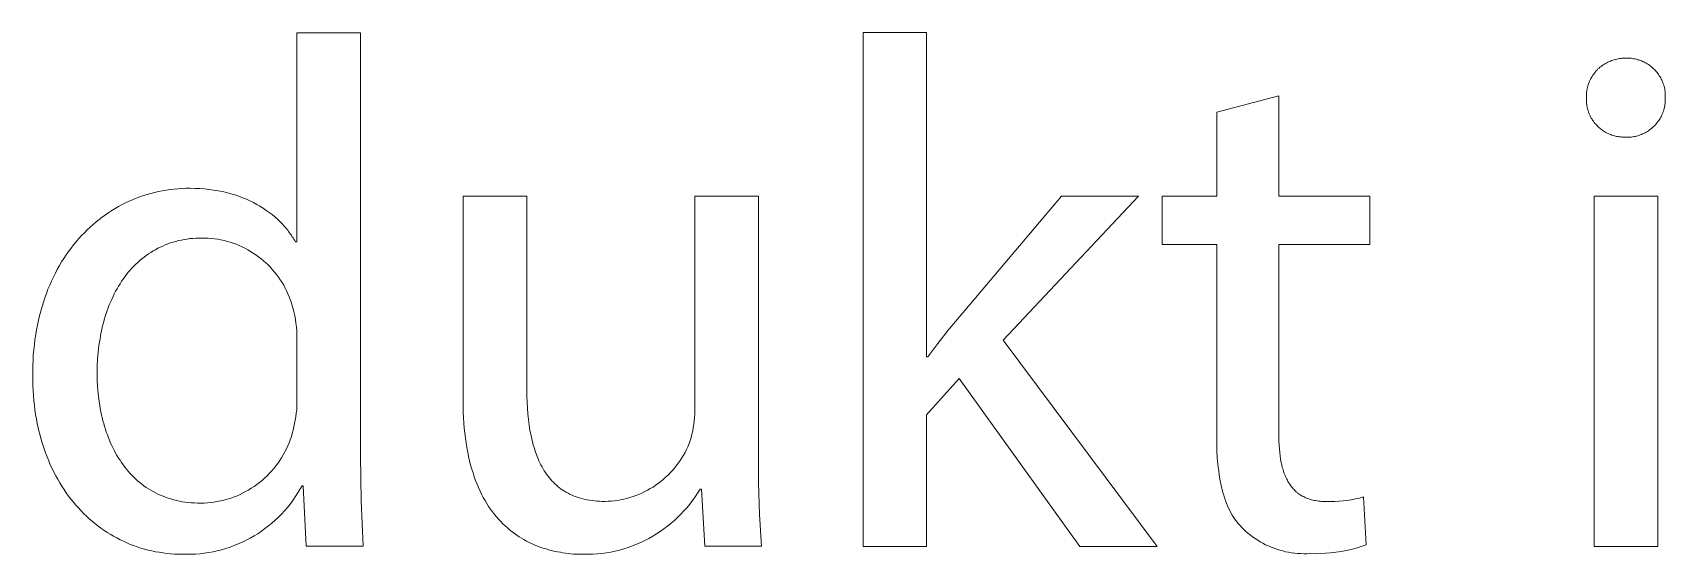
# Model space of a CAD drawing. Header units: millimetres. Extents: x 974 to 5700, y -47 to 3256.
# Drawn here: x 4259.6 to 4366.3, y 32 to 66.2 of the extents above; entities that cross this region are included whole.
import ezdxf

# ---------------------------------------------------------------- set-up
doc = ezdxf.new("R2010")
doc.units = ezdxf.units.MM
doc.header["$MEASUREMENT"] = 0
doc.layers.add('Domyślny', color=7, linetype='Continuous', true_color=0x000000)

msp = doc.modelspace()

# ---------------------------------------------------------------- linework, layer by layer
at = {"layer": 'Domyślny', "color": 18, "lineweight": 15, "true_color": 0x000000}
for p, q in [((4276.87, 52.49), (4276.87, 66.17)), ((4276.87, 66.17), (4281.02, 66.17)), ((4281.02, 66.17), (4281.02, 38.5)), ((4313.89, 32.57), (4313.89, 66.18)), ((4313.89, 66.18), (4318.02, 66.18)), ((4318.02, 66.18), (4318.02, 44.96)), ((4362.2, 64.02), (4362.27, 64.07)), ((4362.27, 64.07), (4362.35, 64.12)), ((4362.35, 64.12), (4362.42, 64.17)), ((4362.42, 64.17), (4362.5, 64.21)), ((4362.5, 64.21), (4362.58, 64.25)), ((4362.58, 64.25), (4362.66, 64.29)), ((4362.66, 64.29), (4362.74, 64.32)), ((4362.74, 64.32), (4362.82, 64.35)), ((4362.82, 64.35), (4362.9, 64.38)), ((4362.9, 64.38), (4362.99, 64.41)), ((4362.99, 64.41), (4363.07, 64.43)), ((4363.07, 64.43), (4363.16, 64.45)), ((4363.16, 64.45), (4363.24, 64.47)), ((4363.24, 64.47), (4363.33, 64.48)), ((4363.33, 64.48), (4363.42, 64.49)), ((4363.42, 64.49), (4363.5, 64.5)), ((4363.5, 64.5), (4363.59, 64.51)), ((4363.59, 64.51), (4363.68, 64.51)), ((4363.68, 64.51), (4363.77, 64.51)), ((4363.77, 64.51), (4363.85, 64.51)), ((4363.85, 64.51), (4363.94, 64.51)), ((4363.94, 64.51), (4364.02, 64.5)), ((4364.02, 64.5), (4364.11, 64.5)), ((4364.11, 64.5), (4364.19, 64.49)), ((4364.19, 64.49), (4364.28, 64.47)), ((4364.28, 64.47), (4364.36, 64.46)), ((4364.36, 64.46), (4364.45, 64.44)), ((4364.45, 64.44), (4364.53, 64.41)), ((4364.53, 64.41), (4364.61, 64.39)), ((4364.61, 64.39), (4364.69, 64.36)), ((4364.69, 64.36), (4364.77, 64.33)), ((4364.77, 64.33), (4364.85, 64.3)), ((4364.85, 64.3), (4364.93, 64.26)), ((4364.93, 64.26), (4365, 64.22)), ((4365, 64.22), (4365.08, 64.18)), ((4365.08, 64.18), (4365.15, 64.14)), ((4365.15, 64.14), (4365.23, 64.09)), ((4365.23, 64.09), (4365.3, 64.04)), ((4361.35, 62.93), (4361.38, 63.01)), ((4361.38, 63.01), (4361.42, 63.09)), ((4361.42, 63.09), (4361.46, 63.17)), ((4361.46, 63.17), (4361.5, 63.24)), ((4361.5, 63.24), (4361.55, 63.32)), ((4361.55, 63.32), (4361.6, 63.39)), ((4361.6, 63.39), (4361.65, 63.46)), ((4361.65, 63.46), (4361.7, 63.53)), ((4361.7, 63.53), (4361.75, 63.6)), ((4361.75, 63.6), (4361.81, 63.67)), ((4361.81, 63.67), (4361.87, 63.73)), ((4361.87, 63.73), (4361.93, 63.8)), ((4361.93, 63.8), (4362, 63.86)), ((4362, 63.86), (4362.06, 63.91)), ((4362.06, 63.91), (4362.13, 63.97)), ((4362.13, 63.97), (4362.2, 64.02)), ((4365.3, 64.04), (4365.36, 63.99)), ((4365.36, 63.99), (4365.43, 63.94)), ((4365.43, 63.94), (4365.5, 63.88)), ((4365.5, 63.88), (4365.56, 63.82)), ((4365.56, 63.82), (4365.62, 63.76)), ((4365.62, 63.76), (4365.68, 63.7)), ((4365.68, 63.7), (4365.74, 63.64)), ((4365.74, 63.64), (4365.79, 63.57)), ((4365.79, 63.57), (4365.84, 63.5)), ((4365.84, 63.5), (4365.89, 63.43)), ((4365.89, 63.43), (4365.94, 63.36)), ((4365.94, 63.36), (4365.99, 63.29)), ((4365.99, 63.29), (4366.03, 63.22)), ((4366.03, 63.22), (4366.07, 63.14)), ((4366.07, 63.14), (4366.11, 63.06)), ((4366.11, 63.06), (4366.14, 62.98)), ((4366.14, 62.98), (4366.17, 62.9)), ((4337, 60.97), (4341.06, 62.05)), ((4341.06, 62.05), (4341.06, 55.47)), ((4361.17, 62.16), (4361.18, 62.25)), ((4361.17, 62.07), (4361.17, 62.16)), ((4361.17, 61.98), (4361.17, 62.07)), ((4361.17, 61.9), (4361.17, 61.98)), ((4361.18, 62.25), (4361.19, 62.33)), ((4361.19, 62.33), (4361.21, 62.42)), ((4361.21, 62.42), (4361.22, 62.51)), ((4361.22, 62.51), (4361.24, 62.59)), ((4361.24, 62.59), (4361.26, 62.68)), ((4361.26, 62.68), (4361.29, 62.76)), ((4361.29, 62.76), (4361.32, 62.84)), ((4361.32, 62.84), (4361.35, 62.93)), ((4366.17, 62.9), (4366.2, 62.82)), ((4366.2, 62.82), (4366.23, 62.74)), ((4366.23, 62.74), (4366.25, 62.66)), ((4366.25, 62.66), (4366.27, 62.58)), ((4366.27, 62.58), (4366.29, 62.49)), ((4366.29, 62.49), (4366.3, 62.41)), ((4366.3, 62.41), (4366.32, 62.32)), ((4366.32, 62.32), (4366.32, 62.24)), ((4366.32, 62.24), (4366.33, 62.15)), ((4366.33, 62.15), (4366.33, 62.07)), ((4366.33, 62.07), (4366.33, 61.98)), ((4366.33, 61.98), (4366.33, 61.9)), ((4337, 55.47), (4337, 60.97)), ((4361.17, 61.81), (4361.17, 61.9)), ((4361.17, 61.73), (4361.17, 61.81)), ((4361.17, 61.64), (4361.17, 61.73)), ((4361.18, 61.56), (4361.17, 61.64)), ((4361.19, 61.47), (4361.18, 61.56)), ((4361.2, 61.39), (4361.19, 61.47)), ((4361.22, 61.31), (4361.2, 61.39)), ((4361.24, 61.22), (4361.22, 61.31)), ((4361.26, 61.14), (4361.24, 61.22)), ((4361.29, 61.06), (4361.26, 61.14)), ((4361.31, 60.98), (4361.29, 61.06)), ((4361.34, 60.9), (4361.31, 60.98)), ((4361.38, 60.82), (4361.34, 60.9)), ((4366.15, 60.88), (4366.11, 60.8)), ((4366.18, 60.96), (4366.15, 60.88)), ((4366.21, 61.04), (4366.18, 60.96)), ((4366.23, 61.13), (4366.21, 61.04)), ((4366.26, 61.21), (4366.23, 61.13)), ((4366.28, 61.29), (4366.26, 61.21)), ((4366.29, 61.38), (4366.28, 61.29)), ((4366.31, 61.47), (4366.29, 61.38)), ((4366.32, 61.55), (4366.31, 61.47)), ((4366.33, 61.64), (4366.32, 61.55)), ((4366.33, 61.9), (4366.33, 61.81)), ((4366.33, 61.81), (4366.33, 61.72)), ((4366.33, 61.72), (4366.33, 61.64)), ((4361.41, 60.74), (4361.38, 60.82)), ((4361.45, 60.67), (4361.41, 60.74)), ((4361.49, 60.59), (4361.45, 60.67)), ((4361.54, 60.52), (4361.49, 60.59)), ((4361.58, 60.45), (4361.54, 60.52)), ((4361.63, 60.38), (4361.58, 60.45)), ((4361.68, 60.31), (4361.63, 60.38)), ((4361.73, 60.24), (4361.68, 60.31)), ((4361.79, 60.18), (4361.73, 60.24)), ((4361.85, 60.12), (4361.79, 60.18)), ((4361.9, 60.06), (4361.85, 60.12)), ((4361.97, 60), (4361.9, 60.06)), ((4362.03, 59.94), (4361.97, 60)), ((4362.1, 59.89), (4362.03, 59.94)), ((4362.16, 59.84), (4362.1, 59.89)), ((4362.23, 59.79), (4362.16, 59.84)), ((4362.3, 59.74), (4362.23, 59.79)), ((4365.3, 59.81), (4365.23, 59.76)), ((4365.37, 59.86), (4365.3, 59.81)), ((4365.44, 59.92), (4365.37, 59.86)), ((4365.5, 59.97), (4365.44, 59.92)), ((4365.57, 60.03), (4365.5, 59.97)), ((4365.63, 60.09), (4365.57, 60.03)), ((4365.69, 60.15), (4365.63, 60.09)), ((4365.74, 60.22), (4365.69, 60.15)), ((4365.8, 60.29), (4365.74, 60.22)), ((4365.85, 60.36), (4365.8, 60.29)), ((4365.9, 60.43), (4365.85, 60.36)), ((4365.95, 60.5), (4365.9, 60.43)), ((4365.99, 60.57), (4365.95, 60.5)), ((4366.04, 60.65), (4365.99, 60.57)), ((4366.08, 60.72), (4366.04, 60.65)), ((4366.11, 60.8), (4366.08, 60.72)), ((4362.37, 59.69), (4362.3, 59.74)), ((4362.45, 59.65), (4362.37, 59.69)), ((4362.52, 59.61), (4362.45, 59.65)), ((4362.6, 59.57), (4362.52, 59.61)), ((4362.68, 59.54), (4362.6, 59.57)), ((4362.76, 59.51), (4362.68, 59.54)), ((4362.84, 59.48), (4362.76, 59.51)), ((4362.92, 59.45), (4362.84, 59.48)), ((4363, 59.43), (4362.92, 59.45)), ((4363.08, 59.41), (4363, 59.43)), ((4363.16, 59.39), (4363.08, 59.41)), ((4363.25, 59.38), (4363.16, 59.39)), ((4363.33, 59.37), (4363.25, 59.38)), ((4363.42, 59.36), (4363.33, 59.37)), ((4363.5, 59.35), (4363.42, 59.36)), ((4363.59, 59.35), (4363.5, 59.35)), ((4363.67, 59.35), (4363.59, 59.35)), ((4363.76, 59.34), (4363.67, 59.35)), ((4363.84, 59.34), (4363.76, 59.34)), ((4363.93, 59.34), (4363.84, 59.34)), ((4364.02, 59.35), (4363.93, 59.34)), ((4364.1, 59.35), (4364.02, 59.35)), ((4364.19, 59.36), (4364.1, 59.35)), ((4364.27, 59.38), (4364.19, 59.36)), ((4364.36, 59.39), (4364.27, 59.38)), ((4364.44, 59.41), (4364.36, 59.39)), ((4364.53, 59.43), (4364.44, 59.41)), ((4364.61, 59.46), (4364.53, 59.43)), ((4364.69, 59.49), (4364.61, 59.46)), ((4364.77, 59.52), (4364.69, 59.49)), ((4364.85, 59.55), (4364.77, 59.52)), ((4364.93, 59.59), (4364.85, 59.55)), ((4365.01, 59.63), (4364.93, 59.59)), ((4365.08, 59.67), (4365.01, 59.63)), ((4365.16, 59.71), (4365.08, 59.67)), ((4365.23, 59.76), (4365.16, 59.71)), ((4266.59, 55.43), (4266.83, 55.52)), ((4266.83, 55.52), (4267.07, 55.59)), ((4267.07, 55.59), (4267.32, 55.66)), ((4267.32, 55.66), (4267.56, 55.73)), ((4267.56, 55.73), (4267.81, 55.78)), ((4267.81, 55.78), (4268.06, 55.83)), ((4268.06, 55.83), (4268.32, 55.88)), ((4268.32, 55.88), (4268.57, 55.91)), ((4268.57, 55.91), (4268.83, 55.94)), ((4268.83, 55.94), (4269.08, 55.97)), ((4269.08, 55.97), (4269.34, 55.98)), ((4269.34, 55.98), (4269.6, 56)), ((4269.6, 56), (4269.86, 56)), ((4269.86, 56), (4270.19, 55.99)), ((4270.19, 55.99), (4270.51, 55.98)), ((4270.51, 55.98), (4270.82, 55.96)), ((4270.82, 55.96), (4271.12, 55.92)), ((4271.12, 55.92), (4271.42, 55.88)), ((4271.42, 55.88), (4271.71, 55.83)), ((4271.71, 55.83), (4272, 55.78)), ((4272, 55.78), (4272.27, 55.71)), ((4272.27, 55.71), (4272.54, 55.64)), ((4272.54, 55.64), (4272.81, 55.56)), ((4272.81, 55.56), (4273.06, 55.47)), ((4264.56, 54.41), (4264.77, 54.55)), ((4264.77, 54.55), (4264.99, 54.68)), ((4264.99, 54.68), (4265.21, 54.8)), ((4265.21, 54.8), (4265.43, 54.93)), ((4265.43, 54.93), (4265.66, 55.04)), ((4265.66, 55.04), (4265.89, 55.15)), ((4265.89, 55.15), (4266.12, 55.25)), ((4266.12, 55.25), (4266.35, 55.34)), ((4266.35, 55.34), (4266.59, 55.43)), ((4273.06, 55.47), (4273.31, 55.38)), ((4273.31, 55.38), (4273.56, 55.28)), ((4273.56, 55.28), (4273.79, 55.17)), ((4273.79, 55.17), (4274.02, 55.06)), ((4274.02, 55.06), (4274.24, 54.94)), ((4274.24, 54.94), (4274.45, 54.82)), ((4274.45, 54.82), (4274.66, 54.69)), ((4274.66, 54.69), (4274.86, 54.55)), ((4274.86, 54.55), (4275.05, 54.42)), ((4287.73, 42.07), (4287.73, 55.48)), ((4287.73, 55.48), (4291.9, 55.48)), ((4291.9, 55.48), (4291.9, 42.8)), ((4302.87, 41.43), (4302.87, 55.48)), ((4302.87, 55.48), (4307.04, 55.48)), ((4307.04, 55.48), (4307.04, 38.81)), ((4320.16, 47.57), (4326.86, 55.48)), ((4331.88, 55.48), (4323.04, 46.06)), ((4326.86, 55.48), (4331.88, 55.48)), ((4333.44, 52.31), (4333.44, 55.47)), ((4333.44, 55.47), (4337, 55.47)), ((4341.06, 55.47), (4347.02, 55.47)), ((4347.02, 55.47), (4347.02, 52.31)), ((4361.69, 55.47), (4365.84, 55.47)), ((4361.69, 32.57), (4361.69, 55.47)), ((4365.84, 55.47), (4365.84, 32.57)), ((4263.15, 53.27), (4263.34, 53.45)), ((4263.34, 53.45), (4263.54, 53.63)), ((4263.54, 53.63), (4263.73, 53.8)), ((4263.73, 53.8), (4263.93, 53.96)), ((4263.93, 53.96), (4264.14, 54.11)), ((4264.14, 54.11), (4264.35, 54.26)), ((4264.35, 54.26), (4264.56, 54.41)), ((4275.05, 54.42), (4275.24, 54.27)), ((4275.24, 54.27), (4275.42, 54.13)), ((4275.42, 54.13), (4275.59, 53.97)), ((4275.59, 53.97), (4275.75, 53.82)), ((4275.75, 53.82), (4275.9, 53.66)), ((4275.9, 53.66), (4276.05, 53.5)), ((4276.05, 53.5), (4276.12, 53.42)), ((4276.12, 53.42), (4276.19, 53.34)), ((4262.26, 52.29), (4262.43, 52.5)), ((4262.43, 52.5), (4262.61, 52.7)), ((4262.61, 52.7), (4262.78, 52.9)), ((4262.78, 52.9), (4262.97, 53.09)), ((4262.97, 53.09), (4263.15, 53.27)), ((4268.42, 52.36), (4268.26, 52.29)), ((4268.6, 52.42), (4268.42, 52.36)), ((4268.77, 52.47), (4268.6, 52.42)), ((4268.94, 52.52), (4268.77, 52.47)), ((4269.12, 52.57), (4268.94, 52.52)), ((4269.31, 52.61), (4269.12, 52.57)), ((4269.49, 52.64), (4269.31, 52.61)), ((4269.68, 52.67), (4269.49, 52.64)), ((4269.87, 52.7), (4269.68, 52.67)), ((4270.06, 52.72), (4269.87, 52.7)), ((4270.25, 52.73), (4270.06, 52.72)), ((4270.45, 52.74), (4270.25, 52.73)), ((4270.65, 52.74), (4270.45, 52.74)), ((4270.86, 52.74), (4270.65, 52.74)), ((4271.07, 52.73), (4270.86, 52.74)), ((4271.28, 52.71), (4271.07, 52.73)), ((4271.48, 52.69), (4271.28, 52.71)), ((4271.69, 52.66), (4271.48, 52.69)), ((4271.9, 52.62), (4271.69, 52.66)), ((4272.1, 52.57), (4271.9, 52.62)), ((4272.3, 52.52), (4272.1, 52.57)), ((4272.5, 52.46), (4272.3, 52.52)), ((4272.7, 52.4), (4272.5, 52.46)), ((4272.9, 52.33), (4272.7, 52.4)), ((4273.09, 52.25), (4272.9, 52.33)), ((4276.19, 53.34), (4276.26, 53.26)), ((4276.26, 53.26), (4276.32, 53.17)), ((4276.32, 53.17), (4276.39, 53.09)), ((4276.39, 53.09), (4276.45, 53)), ((4276.45, 53), (4276.51, 52.92)), ((4276.51, 52.92), (4276.56, 52.83)), ((4276.56, 52.83), (4276.62, 52.75)), ((4276.62, 52.75), (4276.67, 52.66)), ((4276.67, 52.66), (4276.72, 52.58)), ((4276.72, 52.58), (4276.77, 52.49)), ((4276.77, 52.49), (4276.87, 52.49)), ((4337, 52.31), (4333.44, 52.31)), ((4337, 39.81), (4337, 52.31)), ((4347.02, 52.31), (4341.06, 52.31)), ((4341.06, 52.31), (4341.06, 39.96)), ((4261.48, 51.18), (4261.63, 51.41)), ((4261.63, 51.41), (4261.78, 51.64)), ((4261.78, 51.64), (4261.94, 51.86)), ((4261.94, 51.86), (4262.1, 52.08)), ((4262.1, 52.08), (4262.26, 52.29)), ((4266.6, 51.27), (4266.46, 51.15)), ((4266.73, 51.39), (4266.6, 51.27)), ((4266.87, 51.5), (4266.73, 51.39)), ((4267.01, 51.6), (4266.87, 51.5)), ((4267.16, 51.71), (4267.01, 51.6)), ((4267.31, 51.8), (4267.16, 51.71)), ((4267.46, 51.9), (4267.31, 51.8)), ((4267.61, 51.98), (4267.46, 51.9)), ((4267.77, 52.07), (4267.61, 51.98)), ((4267.93, 52.15), (4267.77, 52.07)), ((4268.09, 52.22), (4267.93, 52.15)), ((4268.26, 52.29), (4268.09, 52.22)), ((4273.28, 52.16), (4273.09, 52.25)), ((4273.47, 52.07), (4273.28, 52.16)), ((4273.65, 51.97), (4273.47, 52.07)), ((4273.83, 51.87), (4273.65, 51.97)), ((4274.01, 51.76), (4273.83, 51.87)), ((4274.18, 51.64), (4274.01, 51.76)), ((4274.35, 51.52), (4274.18, 51.64)), ((4274.52, 51.39), (4274.35, 51.52)), ((4274.68, 51.26), (4274.52, 51.39)), ((4274.83, 51.12), (4274.68, 51.26)), ((4260.82, 49.93), (4260.94, 50.19)), ((4260.94, 50.19), (4261.07, 50.44)), ((4261.07, 50.44), (4261.2, 50.69)), ((4261.2, 50.69), (4261.34, 50.94)), ((4261.34, 50.94), (4261.48, 51.18)), ((4265.62, 50.21), (4265.51, 50.06)), ((4265.73, 50.36), (4265.62, 50.21)), ((4265.84, 50.5), (4265.73, 50.36)), ((4265.96, 50.64), (4265.84, 50.5)), ((4266.08, 50.77), (4265.96, 50.64)), ((4266.21, 50.9), (4266.08, 50.77)), ((4266.33, 51.03), (4266.21, 50.9)), ((4266.46, 51.15), (4266.33, 51.03)), ((4274.98, 50.98), (4274.83, 51.12)), ((4275.13, 50.83), (4274.98, 50.98)), ((4275.27, 50.67), (4275.13, 50.83)), ((4275.4, 50.51), (4275.27, 50.67)), ((4275.53, 50.35), (4275.4, 50.51)), ((4275.66, 50.18), (4275.53, 50.35)), ((4275.78, 50.01), (4275.66, 50.18)), ((4260.38, 48.83), (4260.49, 49.11)), ((4260.49, 49.11), (4260.59, 49.39)), ((4260.59, 49.39), (4260.7, 49.66)), ((4260.7, 49.66), (4260.82, 49.93)), ((4265.01, 49.26), (4264.92, 49.08)), ((4265.11, 49.42), (4265.01, 49.26)), ((4265.2, 49.59), (4265.11, 49.42)), ((4265.3, 49.75), (4265.2, 49.59)), ((4265.4, 49.91), (4265.3, 49.75)), ((4265.51, 50.06), (4265.4, 49.91)), ((4275.89, 49.84), (4275.78, 50.01)), ((4276, 49.66), (4275.89, 49.84)), ((4276.1, 49.47), (4276, 49.66)), ((4276.19, 49.29), (4276.1, 49.47)), ((4276.28, 49.1), (4276.19, 49.29)), ((4260.12, 47.96), (4260.2, 48.26)), ((4260.2, 48.26), (4260.29, 48.55)), ((4260.29, 48.55), (4260.38, 48.83)), ((4264.53, 48.18), (4264.46, 47.99)), ((4264.6, 48.37), (4264.53, 48.18)), ((4264.68, 48.55), (4264.6, 48.37)), ((4264.76, 48.73), (4264.68, 48.55)), ((4264.84, 48.91), (4264.76, 48.73)), ((4264.92, 49.08), (4264.84, 48.91)), ((4276.36, 48.9), (4276.28, 49.1)), ((4276.43, 48.71), (4276.36, 48.9)), ((4276.5, 48.51), (4276.43, 48.71)), ((4276.56, 48.31), (4276.5, 48.51)), ((4276.62, 48.11), (4276.56, 48.31)), ((4276.66, 47.91), (4276.62, 48.11)), ((4259.84, 46.74), (4259.9, 47.05)), ((4259.9, 47.05), (4259.97, 47.36)), ((4259.97, 47.36), (4260.04, 47.66)), ((4260.04, 47.66), (4260.12, 47.96)), ((4264.16, 47), (4264.11, 46.79)), ((4264.21, 47.2), (4264.16, 47)), ((4264.27, 47.4), (4264.21, 47.2)), ((4264.33, 47.6), (4264.27, 47.4)), ((4264.39, 47.8), (4264.33, 47.6)), ((4264.46, 47.99), (4264.39, 47.8)), ((4276.72, 47.66), (4276.66, 47.91)), ((4276.77, 47.42), (4276.72, 47.66)), ((4276.8, 47.17), (4276.77, 47.42)), ((4276.83, 46.92), (4276.8, 47.17)), ((4319.45, 46.72), (4320.16, 47.57)), ((4259.7, 45.77), (4259.74, 46.09)), ((4259.74, 46.09), (4259.79, 46.42)), ((4259.79, 46.42), (4259.84, 46.74)), ((4263.95, 45.93), (4263.92, 45.71)), ((4263.99, 46.15), (4263.95, 45.93)), ((4264.03, 46.37), (4263.99, 46.15)), ((4264.07, 46.58), (4264.03, 46.37)), ((4264.11, 46.79), (4264.07, 46.58)), ((4276.85, 46.66), (4276.83, 46.92)), ((4276.87, 46.41), (4276.85, 46.66)), ((4276.87, 46.16), (4276.87, 46.41)), ((4276.87, 42.18), (4276.87, 46.16)), ((4318.77, 45.85), (4319.45, 46.72)), ((4323.04, 46.06), (4333.11, 32.57)), ((4259.61, 44.76), (4259.63, 45.1)), ((4259.63, 45.1), (4259.66, 45.43)), ((4259.66, 45.43), (4259.7, 45.77)), ((4263.87, 45.27), (4263.83, 44.81)), ((4263.92, 45.71), (4263.87, 45.27)), ((4318.02, 44.96), (4318.11, 44.96)), ((4318.11, 44.96), (4318.77, 45.85)), ((4259.59, 44.06), (4259.6, 44.41)), ((4259.59, 43.71), (4259.59, 44.06)), ((4259.6, 44.41), (4259.61, 44.76)), ((4263.83, 44.81), (4263.81, 44.35)), ((4263.81, 44.35), (4263.81, 43.88)), ((4263.81, 43.88), (4263.81, 43.45)), ((4259.59, 43.38), (4259.59, 43.71)), ((4259.6, 43.06), (4259.59, 43.38)), ((4259.61, 42.74), (4259.6, 43.06)), ((4259.64, 42.43), (4259.61, 42.74)), ((4263.81, 43.45), (4263.83, 43.02)), ((4263.83, 43.02), (4263.86, 42.6)), ((4291.9, 42.8), (4291.9, 42.39)), ((4320.16, 43.55), (4318.02, 41.18)), ((4328.06, 32.57), (4320.16, 43.55)), ((4259.66, 42.11), (4259.64, 42.43)), ((4259.7, 41.81), (4259.66, 42.11)), ((4259.74, 41.5), (4259.7, 41.81)), ((4263.86, 42.6), (4263.91, 42.19)), ((4263.91, 42.19), (4263.97, 41.78)), ((4263.97, 41.78), (4264.01, 41.58)), ((4276.85, 41.5), (4276.86, 41.73)), ((4276.86, 41.73), (4276.87, 41.95)), ((4276.87, 41.95), (4276.87, 42.18)), ((4287.74, 41.34), (4287.73, 42.07)), ((4291.9, 42.39), (4291.92, 42)), ((4291.92, 42), (4291.94, 41.61)), ((4259.78, 41.2), (4259.74, 41.5)), ((4259.83, 40.91), (4259.78, 41.2)), ((4259.89, 40.61), (4259.83, 40.91)), ((4259.95, 40.33), (4259.89, 40.61)), ((4264.01, 41.58), (4264.04, 41.38)), ((4264.04, 41.38), (4264.09, 41.18)), ((4264.09, 41.18), (4264.13, 40.99)), ((4264.13, 40.99), (4264.18, 40.79)), ((4264.18, 40.79), (4264.23, 40.6)), ((4264.23, 40.6), (4264.28, 40.41)), ((4276.66, 40.38), (4276.71, 40.61)), ((4276.71, 40.61), (4276.76, 40.83)), ((4276.76, 40.83), (4276.79, 41.05)), ((4276.79, 41.05), (4276.82, 41.28)), ((4276.82, 41.28), (4276.85, 41.5)), ((4287.76, 40.98), (4287.74, 41.34)), ((4287.78, 40.64), (4287.76, 40.98)), ((4287.81, 40.3), (4287.78, 40.64)), ((4291.94, 41.61), (4291.96, 41.24)), ((4291.96, 41.24), (4292, 40.87)), ((4292, 40.87), (4292.05, 40.51)), ((4302.81, 40.56), (4302.84, 40.77)), ((4302.84, 40.77), (4302.86, 40.99)), ((4302.86, 40.99), (4302.87, 41.21)), ((4302.87, 41.21), (4302.87, 41.43)), ((4318.02, 41.18), (4318.02, 32.57)), ((4260.02, 40.04), (4259.95, 40.33)), ((4260.09, 39.76), (4260.02, 40.04)), ((4260.17, 39.48), (4260.09, 39.76)), ((4264.28, 40.41), (4264.34, 40.23)), ((4264.34, 40.23), (4264.4, 40.04)), ((4264.4, 40.04), (4264.47, 39.86)), ((4264.47, 39.86), (4264.54, 39.68)), ((4264.54, 39.68), (4264.61, 39.51)), ((4264.61, 39.51), (4264.68, 39.33)), ((4276.35, 39.34), (4276.43, 39.54)), ((4276.43, 39.54), (4276.5, 39.75)), ((4276.5, 39.75), (4276.56, 39.96)), ((4276.56, 39.96), (4276.62, 40.17)), ((4276.62, 40.17), (4276.66, 40.38)), ((4287.84, 39.97), (4287.81, 40.3)), ((4287.88, 39.65), (4287.84, 39.97)), ((4287.92, 39.34), (4287.88, 39.65)), ((4292.05, 40.51), (4292.1, 40.16)), ((4292.1, 40.16), (4292.17, 39.82)), ((4292.17, 39.82), (4292.24, 39.5)), ((4292.24, 39.5), (4292.28, 39.34)), ((4302.58, 39.49), (4302.64, 39.7)), ((4302.64, 39.7), (4302.69, 39.91)), ((4302.69, 39.91), (4302.74, 40.13)), ((4302.74, 40.13), (4302.78, 40.34)), ((4302.78, 40.34), (4302.81, 40.56)), ((4337, 39.32), (4337, 39.81)), ((4341.06, 39.96), (4341.06, 39.69)), ((4341.06, 39.69), (4341.07, 39.44)), ((4260.25, 39.21), (4260.17, 39.48)), ((4260.34, 38.94), (4260.25, 39.21)), ((4260.43, 38.68), (4260.34, 38.94)), ((4260.53, 38.42), (4260.43, 38.68)), ((4264.68, 39.33), (4264.76, 39.16)), ((4264.76, 39.16), (4264.84, 38.99)), ((4264.84, 38.99), (4264.93, 38.83)), ((4264.93, 38.83), (4265.01, 38.67)), ((4265.01, 38.67), (4265.1, 38.51)), ((4265.1, 38.51), (4265.2, 38.35)), ((4275.86, 38.37), (4275.97, 38.55)), ((4275.97, 38.55), (4276.08, 38.75)), ((4276.08, 38.75), (4276.18, 38.94)), ((4276.18, 38.94), (4276.27, 39.14)), ((4276.27, 39.14), (4276.35, 39.34)), ((4281.02, 38.5), (4281.06, 35.54)), ((4287.97, 39.03), (4287.92, 39.34)), ((4288.03, 38.74), (4287.97, 39.03)), ((4288.09, 38.45), (4288.03, 38.74)), ((4288.15, 38.17), (4288.09, 38.45)), ((4292.28, 39.34), (4292.32, 39.18)), ((4292.32, 39.18), (4292.37, 39.03)), ((4292.37, 39.03), (4292.41, 38.88)), ((4292.41, 38.88), (4292.47, 38.73)), ((4292.47, 38.73), (4292.52, 38.58)), ((4292.52, 38.58), (4292.57, 38.44)), ((4292.57, 38.44), (4292.63, 38.3)), ((4302.04, 38.36), (4302.14, 38.54)), ((4302.14, 38.54), (4302.24, 38.72)), ((4302.24, 38.72), (4302.34, 38.91)), ((4302.34, 38.91), (4302.43, 39.09)), ((4302.43, 39.09), (4302.51, 39.29)), ((4302.51, 39.29), (4302.58, 39.49)), ((4307.04, 38.81), (4307.05, 36.74)), ((4337.02, 38.83), (4337, 39.32)), ((4337.04, 38.37), (4337.02, 38.83)), ((4341.07, 39.44), (4341.08, 39.19)), ((4341.08, 39.19), (4341.1, 38.95)), ((4341.1, 38.95), (4341.12, 38.72)), ((4341.12, 38.72), (4341.15, 38.49)), ((4341.15, 38.49), (4341.18, 38.27)), ((4260.64, 38.17), (4260.53, 38.42)), ((4260.74, 37.91), (4260.64, 38.17)), ((4260.86, 37.67), (4260.74, 37.91)), ((4260.98, 37.43), (4260.86, 37.67)), ((4261.1, 37.19), (4260.98, 37.43)), ((4265.2, 38.35), (4265.3, 38.2)), ((4265.3, 38.2), (4265.4, 38.05)), ((4265.4, 38.05), (4265.5, 37.9)), ((4265.5, 37.9), (4265.61, 37.76)), ((4265.61, 37.76), (4265.72, 37.62)), ((4265.72, 37.62), (4265.83, 37.48)), ((4265.83, 37.48), (4265.95, 37.35)), ((4275.06, 37.33), (4275.21, 37.49)), ((4275.21, 37.49), (4275.35, 37.66)), ((4275.35, 37.66), (4275.49, 37.83)), ((4275.49, 37.83), (4275.62, 38)), ((4275.62, 38), (4275.74, 38.18)), ((4275.74, 38.18), (4275.86, 38.37)), ((4288.22, 37.89), (4288.15, 38.17)), ((4288.3, 37.63), (4288.22, 37.89)), ((4288.38, 37.37), (4288.3, 37.63)), ((4288.46, 37.12), (4288.38, 37.37)), ((4292.63, 38.3), (4292.69, 38.16)), ((4292.69, 38.16), (4292.75, 38.03)), ((4292.75, 38.03), (4292.82, 37.9)), ((4292.82, 37.9), (4292.89, 37.77)), ((4292.89, 37.77), (4292.96, 37.64)), ((4292.96, 37.64), (4293.03, 37.52)), ((4293.03, 37.52), (4293.11, 37.41)), ((4293.11, 37.41), (4293.19, 37.29)), ((4301.13, 37.23), (4301.27, 37.38)), ((4301.27, 37.38), (4301.41, 37.53)), ((4301.41, 37.53), (4301.55, 37.69)), ((4301.55, 37.69), (4301.68, 37.85)), ((4301.68, 37.85), (4301.8, 38.01)), ((4301.8, 38.01), (4301.92, 38.19)), ((4301.92, 38.19), (4302.04, 38.36)), ((4337.08, 37.92), (4337.04, 38.37)), ((4337.13, 37.48), (4337.08, 37.92)), ((4337.16, 37.27), (4337.13, 37.48)), ((4341.18, 38.27), (4341.22, 38.06)), ((4341.22, 38.06), (4341.24, 37.96)), ((4341.24, 37.96), (4341.26, 37.86)), ((4341.26, 37.86), (4341.29, 37.76)), ((4341.29, 37.76), (4341.32, 37.67)), ((4341.32, 37.67), (4341.34, 37.57)), ((4341.34, 37.57), (4341.37, 37.48)), ((4341.37, 37.48), (4341.4, 37.39)), ((4341.4, 37.39), (4341.43, 37.3)), ((4261.23, 36.96), (4261.1, 37.19)), ((4261.36, 36.73), (4261.23, 36.96)), ((4261.5, 36.51), (4261.36, 36.73)), ((4261.64, 36.29), (4261.5, 36.51)), ((4265.95, 37.35), (4266.07, 37.22)), ((4266.07, 37.22), (4266.2, 37.1)), ((4266.2, 37.1), (4266.32, 36.98)), ((4266.32, 36.98), (4266.45, 36.86)), ((4266.45, 36.86), (4266.59, 36.75)), ((4266.59, 36.75), (4266.72, 36.64)), ((4266.72, 36.64), (4266.86, 36.53)), ((4266.86, 36.53), (4267.01, 36.43)), ((4267.01, 36.43), (4267.16, 36.33)), ((4267.16, 36.33), (4267.31, 36.24)), ((4273.7, 36.25), (4273.88, 36.37)), ((4273.88, 36.37), (4274.06, 36.49)), ((4274.06, 36.49), (4274.24, 36.61)), ((4274.24, 36.61), (4274.42, 36.74)), ((4274.42, 36.74), (4274.59, 36.88)), ((4274.59, 36.88), (4274.75, 37.03)), ((4274.75, 37.03), (4274.91, 37.18)), ((4274.91, 37.18), (4275.06, 37.33)), ((4277.2, 36.54), (4277.06, 36.29)), ((4277.28, 36.54), (4277.2, 36.54)), ((4277.48, 32.58), (4277.28, 36.54)), ((4288.55, 36.88), (4288.46, 37.12)), ((4288.64, 36.64), (4288.55, 36.88)), ((4288.74, 36.41), (4288.64, 36.64)), ((4288.84, 36.19), (4288.74, 36.41)), ((4293.19, 37.29), (4293.27, 37.18)), ((4293.27, 37.18), (4293.36, 37.07)), ((4293.36, 37.07), (4293.44, 36.96)), ((4293.44, 36.96), (4293.54, 36.86)), ((4293.54, 36.86), (4293.63, 36.76)), ((4293.63, 36.76), (4293.73, 36.67)), ((4293.73, 36.67), (4293.83, 36.58)), ((4293.83, 36.58), (4293.93, 36.49)), ((4293.93, 36.49), (4294.03, 36.4)), ((4294.03, 36.4), (4294.14, 36.32)), ((4294.14, 36.32), (4294.26, 36.25)), ((4299.79, 36.24), (4299.97, 36.35)), ((4299.97, 36.35), (4300.15, 36.45)), ((4300.15, 36.45), (4300.32, 36.57)), ((4300.32, 36.57), (4300.49, 36.69)), ((4300.49, 36.69), (4300.66, 36.82)), ((4300.66, 36.82), (4300.82, 36.95)), ((4300.82, 36.95), (4300.97, 37.09)), ((4300.97, 37.09), (4301.13, 37.23)), ((4303.22, 36.31), (4303.06, 36.06)), ((4303.31, 36.31), (4303.22, 36.31)), ((4303.53, 32.58), (4303.31, 36.31)), ((4307.05, 36.74), (4307.11, 34.66)), ((4337.19, 37.07), (4337.16, 37.27)), ((4337.23, 36.86), (4337.19, 37.07)), ((4337.27, 36.67), (4337.23, 36.86)), ((4337.31, 36.47), (4337.27, 36.67)), ((4337.36, 36.28), (4337.31, 36.47)), ((4341.43, 37.3), (4341.47, 37.21)), ((4341.47, 37.21), (4341.5, 37.13)), ((4341.5, 37.13), (4341.54, 37.05)), ((4341.54, 37.05), (4341.58, 36.97)), ((4341.58, 36.97), (4341.62, 36.89)), ((4341.62, 36.89), (4341.66, 36.81)), ((4341.66, 36.81), (4341.7, 36.74)), ((4341.7, 36.74), (4341.75, 36.67)), ((4341.75, 36.67), (4341.8, 36.6)), ((4341.8, 36.6), (4341.84, 36.53)), ((4341.84, 36.53), (4341.89, 36.46)), ((4341.89, 36.46), (4341.95, 36.4)), ((4341.95, 36.4), (4342, 36.34)), ((4342, 36.34), (4342.06, 36.28)), ((4261.78, 36.07), (4261.64, 36.29)), ((4261.93, 35.86), (4261.78, 36.07)), ((4262.09, 35.66), (4261.93, 35.86)), ((4262.25, 35.46), (4262.09, 35.66)), ((4262.41, 35.27), (4262.25, 35.46)), ((4262.58, 35.08), (4262.41, 35.27)), ((4267.31, 36.24), (4267.46, 36.15)), ((4267.46, 36.15), (4267.62, 36.07)), ((4267.62, 36.07), (4267.78, 35.99)), ((4267.78, 35.99), (4267.94, 35.92)), ((4267.94, 35.92), (4268.11, 35.85)), ((4268.11, 35.85), (4268.28, 35.78)), ((4268.28, 35.78), (4268.45, 35.72)), ((4268.45, 35.72), (4268.63, 35.67)), ((4268.63, 35.67), (4268.81, 35.62)), ((4268.81, 35.62), (4268.99, 35.57)), ((4268.99, 35.57), (4269.18, 35.53)), ((4269.18, 35.53), (4269.37, 35.49)), ((4269.37, 35.49), (4269.56, 35.46)), ((4269.56, 35.46), (4269.76, 35.44)), ((4269.76, 35.44), (4269.95, 35.42)), ((4269.95, 35.42), (4270.16, 35.41)), ((4270.16, 35.41), (4270.36, 35.4)), ((4270.36, 35.4), (4270.57, 35.4)), ((4270.57, 35.4), (4270.79, 35.4)), ((4270.79, 35.4), (4271.01, 35.41)), ((4271.01, 35.41), (4271.23, 35.43)), ((4271.23, 35.43), (4271.44, 35.46)), ((4271.44, 35.46), (4271.66, 35.5)), ((4271.66, 35.5), (4271.87, 35.54)), ((4271.87, 35.54), (4272.09, 35.59)), ((4272.09, 35.59), (4272.3, 35.65)), ((4272.3, 35.65), (4272.5, 35.71)), ((4272.5, 35.71), (4272.71, 35.79)), ((4272.71, 35.79), (4272.91, 35.86)), ((4272.91, 35.86), (4273.11, 35.95)), ((4273.11, 35.95), (4273.31, 36.04)), ((4273.31, 36.04), (4273.51, 36.15)), ((4273.51, 36.15), (4273.7, 36.25)), ((4276.42, 35.34), (4276.24, 35.11)), ((4276.59, 35.57), (4276.42, 35.34)), ((4276.75, 35.8), (4276.59, 35.57)), ((4276.91, 36.05), (4276.75, 35.8)), ((4277.06, 36.29), (4276.91, 36.05)), ((4281.06, 35.54), (4281.2, 32.58)), ((4288.94, 35.98), (4288.84, 36.19)), ((4289.05, 35.77), (4288.94, 35.98)), ((4289.17, 35.57), (4289.05, 35.77)), ((4289.28, 35.37), (4289.17, 35.57)), ((4289.4, 35.18), (4289.28, 35.37)), ((4294.26, 36.25), (4294.37, 36.17)), ((4294.37, 36.17), (4294.49, 36.1)), ((4294.49, 36.1), (4294.61, 36.04)), ((4294.61, 36.04), (4294.73, 35.97)), ((4294.73, 35.97), (4294.86, 35.92)), ((4294.86, 35.92), (4294.99, 35.86)), ((4294.99, 35.86), (4295.13, 35.81)), ((4295.13, 35.81), (4295.26, 35.76)), ((4295.26, 35.76), (4295.4, 35.72)), ((4295.4, 35.72), (4295.55, 35.68)), ((4295.55, 35.68), (4295.7, 35.64)), ((4295.7, 35.64), (4295.85, 35.61)), ((4295.85, 35.61), (4296, 35.59)), ((4296, 35.59), (4296.16, 35.56)), ((4296.16, 35.56), (4296.32, 35.54)), ((4296.32, 35.54), (4296.48, 35.53)), ((4296.48, 35.53), (4296.65, 35.52)), ((4296.65, 35.52), (4296.82, 35.51)), ((4296.82, 35.51), (4297, 35.51)), ((4297, 35.51), (4297.21, 35.52)), ((4297.21, 35.52), (4297.42, 35.53)), ((4297.42, 35.53), (4297.62, 35.55)), ((4297.62, 35.55), (4297.83, 35.58)), ((4297.83, 35.58), (4298.03, 35.62)), ((4298.03, 35.62), (4298.24, 35.66)), ((4298.24, 35.66), (4298.44, 35.71)), ((4298.44, 35.71), (4298.64, 35.76)), ((4298.64, 35.76), (4298.84, 35.83)), ((4298.84, 35.83), (4299.03, 35.9)), ((4299.03, 35.9), (4299.23, 35.97)), ((4299.23, 35.97), (4299.42, 36.06)), ((4299.42, 36.06), (4299.61, 36.15)), ((4299.61, 36.15), (4299.79, 36.24)), ((4302.55, 35.34), (4302.37, 35.11)), ((4302.73, 35.58), (4302.55, 35.34)), ((4302.9, 35.82), (4302.73, 35.58)), ((4303.06, 36.06), (4302.9, 35.82)), ((4337.41, 36.1), (4337.36, 36.28)), ((4337.46, 35.92), (4337.41, 36.1)), ((4337.52, 35.74), (4337.46, 35.92)), ((4337.58, 35.57), (4337.52, 35.74)), ((4337.64, 35.4), (4337.58, 35.57)), ((4337.71, 35.23), (4337.64, 35.4)), ((4337.78, 35.07), (4337.71, 35.23)), ((4342.06, 36.28), (4342.11, 36.22)), ((4342.11, 36.22), (4342.17, 36.16)), ((4342.17, 36.16), (4342.2, 36.14)), ((4342.2, 36.14), (4342.23, 36.11)), ((4342.23, 36.11), (4342.26, 36.08)), ((4342.26, 36.08), (4342.3, 36.06)), ((4342.3, 36.06), (4342.33, 36.03)), ((4342.33, 36.03), (4342.36, 36.01)), ((4342.36, 36.01), (4342.39, 35.99)), ((4342.39, 35.99), (4342.43, 35.96)), ((4342.43, 35.96), (4342.46, 35.94)), ((4342.46, 35.94), (4342.5, 35.92)), ((4342.5, 35.92), (4342.53, 35.9)), ((4342.53, 35.9), (4342.57, 35.88)), ((4342.57, 35.88), (4342.64, 35.84)), ((4342.64, 35.84), (4342.71, 35.8)), ((4342.71, 35.8), (4342.79, 35.76)), ((4342.79, 35.76), (4342.87, 35.73)), ((4342.87, 35.73), (4342.95, 35.7)), ((4342.95, 35.7), (4343.03, 35.67)), ((4343.03, 35.67), (4343.11, 35.64)), ((4343.11, 35.64), (4343.2, 35.62)), ((4343.2, 35.62), (4343.29, 35.6)), ((4343.29, 35.6), (4343.38, 35.58)), ((4343.38, 35.58), (4343.47, 35.56)), ((4343.47, 35.56), (4343.56, 35.54)), ((4343.56, 35.54), (4343.66, 35.53)), ((4343.66, 35.53), (4343.76, 35.52)), ((4343.76, 35.52), (4343.86, 35.51)), ((4343.86, 35.51), (4343.96, 35.51)), ((4343.96, 35.51), (4344.07, 35.5)), ((4344.07, 35.5), (4344.17, 35.5)), ((4344.17, 35.5), (4344.45, 35.5)), ((4344.45, 35.5), (4344.72, 35.51)), ((4344.72, 35.51), (4344.99, 35.52)), ((4344.99, 35.52), (4345.26, 35.55)), ((4345.26, 35.55), (4345.53, 35.58)), ((4345.53, 35.58), (4345.8, 35.62)), ((4345.8, 35.62), (4346.07, 35.67)), ((4346.07, 35.67), (4346.33, 35.73)), ((4346.33, 35.73), (4346.6, 35.8)), ((4346.6, 35.8), (4346.77, 32.67)), ((4262.75, 34.9), (4262.58, 35.08)), ((4262.92, 34.72), (4262.75, 34.9)), ((4263.1, 34.54), (4262.92, 34.72)), ((4263.28, 34.38), (4263.1, 34.54)), ((4263.47, 34.21), (4263.28, 34.38)), ((4263.66, 34.06), (4263.47, 34.21)), ((4275.44, 34.28), (4275.22, 34.09)), ((4275.65, 34.48), (4275.44, 34.28)), ((4275.85, 34.68), (4275.65, 34.48)), ((4276.05, 34.9), (4275.85, 34.68)), ((4276.24, 35.11), (4276.05, 34.9)), ((4289.53, 35), (4289.4, 35.18)), ((4289.65, 34.83), (4289.53, 35)), ((4289.78, 34.66), (4289.65, 34.83)), ((4289.92, 34.5), (4289.78, 34.66)), ((4290.05, 34.34), (4289.92, 34.5)), ((4290.19, 34.19), (4290.05, 34.34)), ((4290.33, 34.05), (4290.19, 34.19)), ((4301.55, 34.27), (4301.33, 34.08)), ((4301.76, 34.47), (4301.55, 34.27)), ((4301.97, 34.68), (4301.76, 34.47)), ((4302.17, 34.89), (4301.97, 34.68)), ((4302.37, 35.11), (4302.17, 34.89)), ((4307.11, 34.66), (4307.23, 32.58)), ((4337.85, 34.92), (4337.78, 35.07)), ((4337.93, 34.77), (4337.85, 34.92)), ((4338.02, 34.62), (4337.93, 34.77)), ((4338.06, 34.55), (4338.02, 34.62)), ((4338.1, 34.48), (4338.06, 34.55)), ((4338.15, 34.41), (4338.1, 34.48)), ((4338.19, 34.35), (4338.15, 34.41)), ((4338.24, 34.28), (4338.19, 34.35)), ((4338.29, 34.21), (4338.24, 34.28)), ((4338.34, 34.15), (4338.29, 34.21)), ((4263.85, 33.91), (4263.66, 34.06)), ((4264.05, 33.76), (4263.85, 33.91)), ((4264.25, 33.62), (4264.05, 33.76)), ((4264.45, 33.48), (4264.25, 33.62)), ((4264.66, 33.36), (4264.45, 33.48)), ((4264.87, 33.23), (4264.66, 33.36)), ((4265.08, 33.12), (4264.87, 33.23)), ((4265.3, 33), (4265.08, 33.12)), ((4273.81, 33.11), (4273.55, 32.97)), ((4274.06, 33.25), (4273.81, 33.11)), ((4274.3, 33.4), (4274.06, 33.25)), ((4274.54, 33.56), (4274.3, 33.4)), ((4274.77, 33.73), (4274.54, 33.56)), ((4275, 33.91), (4274.77, 33.73)), ((4275.22, 34.09), (4275, 33.91)), ((4290.48, 33.91), (4290.33, 34.05)), ((4290.63, 33.78), (4290.48, 33.91)), ((4290.77, 33.65), (4290.63, 33.78)), ((4290.93, 33.53), (4290.77, 33.65)), ((4291.08, 33.42), (4290.93, 33.53)), ((4291.24, 33.31), (4291.08, 33.42)), ((4291.39, 33.2), (4291.24, 33.31)), ((4291.55, 33.1), (4291.39, 33.2)), ((4291.71, 33.01), (4291.55, 33.1)), ((4300.13, 33.23), (4299.87, 33.09)), ((4300.38, 33.38), (4300.13, 33.23)), ((4300.62, 33.54), (4300.38, 33.38)), ((4300.86, 33.71), (4300.62, 33.54)), ((4301.1, 33.89), (4300.86, 33.71)), ((4301.33, 34.08), (4301.1, 33.89)), ((4338.39, 34.09), (4338.34, 34.15)), ((4338.44, 34.03), (4338.39, 34.09)), ((4338.49, 33.97), (4338.44, 34.03)), ((4338.55, 33.91), (4338.49, 33.97)), ((4338.6, 33.85), (4338.55, 33.91)), ((4338.74, 33.71), (4338.6, 33.85)), ((4338.89, 33.57), (4338.74, 33.71)), ((4339.04, 33.44), (4338.89, 33.57)), ((4339.19, 33.32), (4339.04, 33.44)), ((4339.35, 33.2), (4339.19, 33.32)), ((4339.51, 33.08), (4339.35, 33.2)), ((4265.52, 32.9), (4265.3, 33)), ((4265.74, 32.8), (4265.52, 32.9)), ((4265.96, 32.7), (4265.74, 32.8)), ((4266.19, 32.62), (4265.96, 32.7)), ((4266.42, 32.54), (4266.19, 32.62)), ((4266.66, 32.46), (4266.42, 32.54)), ((4266.89, 32.39), (4266.66, 32.46)), ((4267.13, 32.33), (4266.89, 32.39)), ((4267.37, 32.27), (4267.13, 32.33)), ((4267.61, 32.22), (4267.37, 32.27)), ((4267.86, 32.18), (4267.61, 32.22)), ((4268.11, 32.14), (4267.86, 32.18)), ((4268.36, 32.11), (4268.11, 32.14)), ((4268.61, 32.09), (4268.36, 32.11)), ((4268.86, 32.07), (4268.61, 32.09)), ((4269.12, 32.06), (4268.86, 32.07)), ((4269.38, 32.06), (4269.12, 32.06)), ((4269.66, 32.05), (4269.38, 32.06)), ((4269.95, 32.06), (4269.66, 32.05)), ((4270.24, 32.07), (4269.95, 32.06)), ((4270.53, 32.09), (4270.24, 32.07)), ((4270.81, 32.13), (4270.53, 32.09)), ((4271.1, 32.17), (4270.81, 32.13)), ((4271.38, 32.22), (4271.1, 32.17)), ((4271.66, 32.28), (4271.38, 32.22)), ((4271.94, 32.35), (4271.66, 32.28)), ((4272.22, 32.43), (4271.94, 32.35)), ((4272.49, 32.52), (4272.22, 32.43)), ((4272.76, 32.62), (4272.49, 32.52)), ((4273.03, 32.73), (4272.76, 32.62)), ((4273.29, 32.85), (4273.03, 32.73)), ((4273.55, 32.97), (4273.29, 32.85)), ((4281.2, 32.58), (4277.48, 32.58)), ((4291.88, 32.92), (4291.71, 33.01)), ((4292.04, 32.83), (4291.88, 32.92)), ((4292.21, 32.75), (4292.04, 32.83)), ((4292.37, 32.68), (4292.21, 32.75)), ((4292.54, 32.61), (4292.37, 32.68)), ((4292.71, 32.54), (4292.54, 32.61)), ((4292.88, 32.48), (4292.71, 32.54)), ((4293.05, 32.43), (4292.88, 32.48)), ((4293.22, 32.38), (4293.05, 32.43)), ((4293.4, 32.33), (4293.22, 32.38)), ((4293.57, 32.28), (4293.4, 32.33)), ((4293.74, 32.24), (4293.57, 32.28)), ((4293.91, 32.21), (4293.74, 32.24)), ((4294.09, 32.18), (4293.91, 32.21)), ((4294.26, 32.15), (4294.09, 32.18)), ((4294.43, 32.12), (4294.26, 32.15)), ((4294.61, 32.1), (4294.43, 32.12)), ((4294.78, 32.08), (4294.61, 32.1)), ((4294.95, 32.07), (4294.78, 32.08)), ((4295.12, 32.06), (4294.95, 32.07)), ((4295.29, 32.05), (4295.12, 32.06)), ((4295.46, 32.05), (4295.29, 32.05)), ((4295.63, 32.05), (4295.46, 32.05)), ((4295.92, 32.05), (4295.63, 32.05)), ((4296.22, 32.06), (4295.92, 32.05)), ((4296.51, 32.08), (4296.22, 32.06)), ((4296.8, 32.11), (4296.51, 32.08)), ((4297.1, 32.15), (4296.8, 32.11)), ((4297.39, 32.2), (4297.1, 32.15)), ((4297.67, 32.26), (4297.39, 32.2)), ((4297.96, 32.33), (4297.67, 32.26)), ((4298.24, 32.41), (4297.96, 32.33)), ((4298.52, 32.5), (4298.24, 32.41)), ((4298.8, 32.6), (4298.52, 32.5)), ((4299.07, 32.71), (4298.8, 32.6)), ((4299.34, 32.82), (4299.07, 32.71)), ((4299.61, 32.95), (4299.34, 32.82)), ((4299.87, 33.09), (4299.61, 32.95)), ((4307.23, 32.58), (4303.53, 32.58)), ((4318.02, 32.57), (4313.89, 32.57)), ((4333.11, 32.57), (4328.06, 32.57)), ((4339.68, 32.97), (4339.51, 33.08)), ((4339.85, 32.87), (4339.68, 32.97)), ((4340.02, 32.77), (4339.85, 32.87)), ((4340.2, 32.68), (4340.02, 32.77)), ((4340.38, 32.6), (4340.2, 32.68)), ((4340.56, 32.52), (4340.38, 32.6)), ((4340.75, 32.45), (4340.56, 32.52)), ((4340.93, 32.38), (4340.75, 32.45)), ((4341.12, 32.32), (4340.93, 32.38)), ((4341.32, 32.27), (4341.12, 32.32)), ((4341.51, 32.22), (4341.32, 32.27)), ((4341.7, 32.18), (4341.51, 32.22)), ((4341.9, 32.15), (4341.7, 32.18)), ((4342.1, 32.13), (4341.9, 32.15)), ((4342.29, 32.11), (4342.1, 32.13)), ((4342.49, 32.1), (4342.29, 32.11)), ((4342.69, 32.09), (4342.49, 32.1)), ((4342.89, 32.09), (4342.69, 32.09)), ((4343.09, 32.1), (4342.89, 32.09)), ((4343.43, 32.09), (4343.09, 32.1)), ((4343.77, 32.1), (4343.43, 32.09)), ((4344.11, 32.12), (4343.77, 32.1)), ((4344.45, 32.14), (4344.11, 32.12)), ((4344.79, 32.18), (4344.45, 32.14)), ((4345.13, 32.24), (4344.79, 32.18)), ((4345.46, 32.3), (4345.13, 32.24)), ((4345.79, 32.37), (4345.46, 32.3)), ((4346.12, 32.46), (4345.79, 32.37)), ((4346.45, 32.56), (4346.12, 32.46)), ((4346.77, 32.67), (4346.45, 32.56)), ((4365.84, 32.57), (4361.69, 32.57))]:
    msp.add_line(p, q, dxfattribs=at)

doc.saveas('drawing.dxf')
